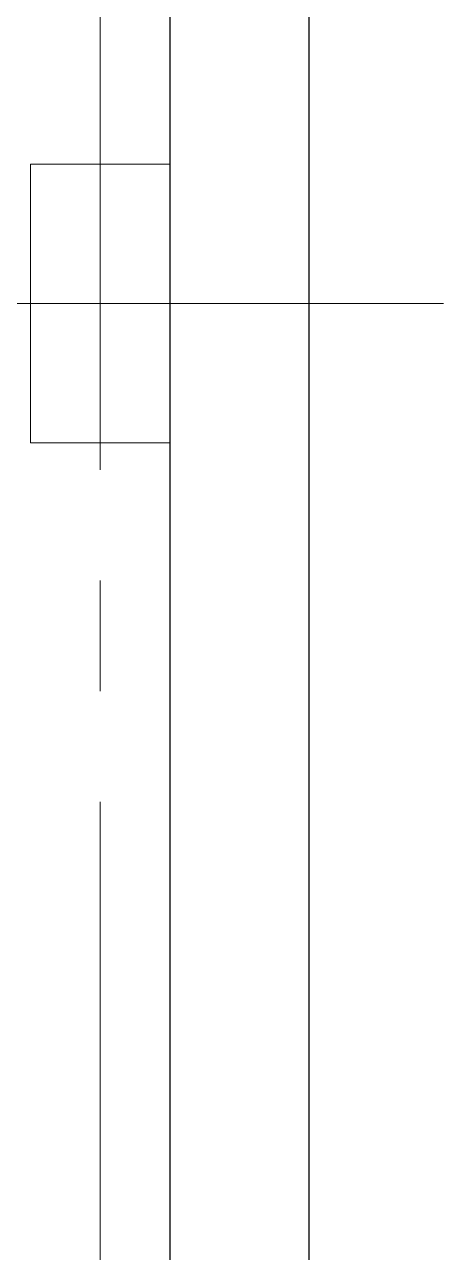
# Model space of a CAD drawing. Header units: millimetres. Extents: x 3795014 to 4300160, y 3869364 to 4016788.
# Drawn here: x 4229230 to 4229531, y 3925995 to 3926876 of the extents above; entities that cross this region are included whole.
import ezdxf

# ---------------------------------------------------------------- set-up
doc = ezdxf.new("R2010")
doc.units = ezdxf.units.MM
doc.linetypes.add('осевая2', pattern=[28.575, 19.05, -3.175, 3.175, -3.175])
for name, color, linetype, lineweight in [('Дополнительная', 7, 'Continuous', 18), ('Констр.', 7, 'Continuous', 30), ('оси', 7, 'осевая2', 13)]:
    doc.layers.add(name, color=color, linetype=linetype, lineweight=lineweight)

msp = doc.modelspace()

# ---------------------------------------------------------------- linework, layer by layer
at = {"layer": 'Дополнительная', "ltscale": 25}
for points in [[(4229234.59, 3926775.59), (4229334.59, 3926775.59), (4229334.59, 3926675.59), (4229234.59, 3926675.59)], [(4229234.59, 3926575.59), (4229334.59, 3926575.59), (4229334.59, 3926675.59), (4229234.59, 3926675.59)]]:
    msp.add_lwpolyline(points, close=True, dxfattribs=at)
at = {"layer": 'Констр.', "ltscale": 200}
msp.add_lwpolyline([(4226950.44, 3921775.59), (4219932.73, 3921775.59), (4219932.73, 3929175.59), (4229434.59, 3929175.59), (4229434.59, 3921775.59), (4228750.44, 3921775.59)], dxfattribs=at)
msp.add_lwpolyline([(4220032.73, 3921875.59), (4220032.73, 3929075.59), (4229334.59, 3929075.59), (4229334.59, 3921875.59)], close=True, dxfattribs=at)
at = {"layer": 'оси', "ltscale": 25}
for p, q in [((4229284.59, 3929175.59), (4229284.59, 3920275.59)), ((4217732.73, 3926675.59), (4229531.19, 3926675.59))]:
    msp.add_line(p, q, dxfattribs=at)

doc.saveas('drawing.dxf')
